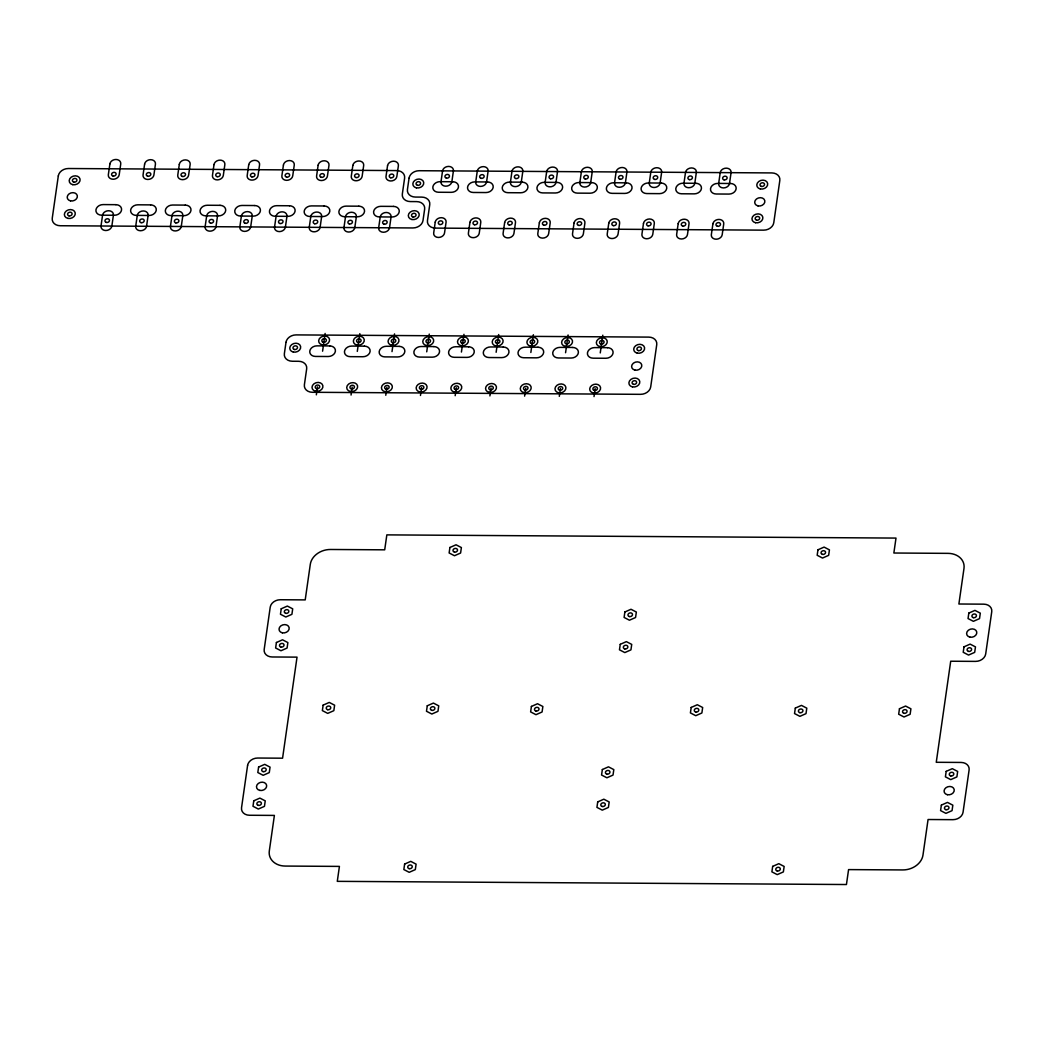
<?xml version="1.0" encoding="UTF-8"?>
<svg xmlns="http://www.w3.org/2000/svg" width="1044" height="1044" viewBox="0 0 1044 1044"><rect width="100%" height="100%" fill="white"/><g stroke="black" fill="none" stroke-linecap="round" stroke-linejoin="round"><path stroke-width="1.5" d="M316.345 394.828L317.48 386.893M322.583 351.189L325.128 333.441M351.058 395.05L352.193 387.115M357.296 351.397L359.828 333.662M385.771 395.271L386.906 387.337M392.009 351.619L394.541 333.884M420.471 395.48L421.606 387.559M426.722 351.841L429.254 334.093M455.184 395.702L456.319 387.768M461.422 352.05L463.967 334.315M489.897 395.924L491.032 387.99M496.135 352.272L498.68 334.537M524.61 396.133L525.745 388.211M530.848 352.494L533.38 334.746M559.31 396.355L560.445 388.42M565.561 352.715L568.093 334.967M594.023 396.576L595.158 388.642M600.261 352.924L602.806 335.189M58.307 175.927L52.252 218.222A9.2 7.334 -14.5 0 0 60.226 225.739L412.902 227.957A9.2 7.334 -14.5 0 0 423.003 220.545L424.647 209.126A9.2 7.334 -14.5 0 0 416.673 201.609L410.292 201.57A9.2 7.334 -14.5 0 1 402.332 194.04L404.615 178.093A9.2 7.334 -14.5 0 0 396.655 170.577L68.408 168.515A9.2 7.334 -14.5 0 0 58.307 175.927M102.56 215.181L101.02 226A5.52 4.398 -14.5 0 0 105.796 230.515A5.52 4.398 -14.5 0 0 111.852 226.065L113.404 215.247A5.52 4.398 -14.5 0 0 108.628 210.731A5.52 4.398 -14.5 0 0 102.56 215.181M109.894 163.908L108.341 174.726A5.52 4.398 -14.5 0 0 113.13 179.242A5.52 4.398 -14.5 0 0 119.186 174.792L120.739 163.986A5.52 4.398 -14.5 0 0 115.949 159.471A5.52 4.398 -14.5 0 0 109.894 163.908M137.273 215.403L135.72 226.209A5.52 4.398 -14.5 0 0 140.496 230.737A5.52 4.398 -14.5 0 0 146.565 226.287L148.104 215.469A5.52 4.398 -14.5 0 0 143.328 210.953A5.52 4.398 -14.5 0 0 137.273 215.403M144.607 164.13L143.054 174.948A5.52 4.398 -14.5 0 0 147.83 179.464A5.52 4.398 -14.5 0 0 153.899 175.014L155.439 164.195A5.52 4.398 -14.5 0 0 150.662 159.68A5.52 4.398 -14.5 0 0 144.607 164.13M171.973 215.625L170.433 226.431A5.52 4.398 -14.5 0 0 175.209 230.946A5.52 4.398 -14.5 0 0 181.264 226.496L182.817 215.69A5.52 4.398 -14.5 0 0 178.041 211.175A5.52 4.398 -14.5 0 0 171.973 215.625M179.307 164.352L177.767 175.157A5.52 4.398 -14.5 0 0 182.543 179.672A5.52 4.398 -14.5 0 0 188.599 175.235L190.152 164.417A5.52 4.398 -14.5 0 0 185.362 159.902A5.52 4.398 -14.5 0 0 179.307 164.352M206.686 215.834L205.133 226.652A5.52 4.398 -14.5 0 0 209.922 231.168A5.52 4.398 -14.5 0 0 215.977 226.718L217.517 215.899A5.52 4.398 -14.5 0 0 212.741 211.384A5.52 4.398 -14.5 0 0 206.686 215.834M214.02 164.56L212.467 175.379A5.52 4.398 -14.5 0 0 217.243 179.894A5.52 4.398 -14.5 0 0 223.312 175.444L224.852 164.639A5.52 4.398 -14.5 0 0 220.075 160.124A5.52 4.398 -14.5 0 0 214.02 164.56M241.386 216.056L239.846 226.874A5.52 4.398 -14.5 0 0 244.622 231.39A5.52 4.398 -14.5 0 0 250.677 226.94L252.23 216.121A5.52 4.398 -14.5 0 0 247.454 211.606A5.52 4.398 -14.5 0 0 241.386 216.056M248.72 164.782L247.18 175.601A5.52 4.398 -14.5 0 0 251.956 180.116A5.52 4.398 -14.5 0 0 258.012 175.666L259.565 164.848A5.52 4.398 -14.5 0 0 254.788 160.332A5.52 4.398 -14.5 0 0 248.72 164.782M276.099 216.278L274.546 227.083A5.52 4.398 -14.5 0 0 279.335 231.598A5.52 4.398 -14.5 0 0 285.39 227.148L286.943 216.343A5.52 4.398 -14.5 0 0 282.154 211.828A5.52 4.398 -14.5 0 0 276.099 216.278M283.433 165.004L281.88 175.81A5.52 4.398 -14.5 0 0 286.656 180.325A5.52 4.398 -14.5 0 0 292.725 175.888L294.264 165.069A5.52 4.398 -14.5 0 0 289.488 160.554A5.52 4.398 -14.5 0 0 283.433 165.004M285.991 342.315L284.359 353.72A9.2 7.334 -14.5 0 0 292.333 361.25L298.701 361.289A9.2 7.334 -14.5 0 1 306.675 368.806L304.391 384.753A9.2 7.334 -14.5 0 0 312.352 392.283L640.598 394.332A9.2 7.334 -14.5 0 0 650.699 386.919L656.741 344.637A9.2 7.334 -14.5 0 0 648.781 337.108L296.091 334.902A9.2 7.334 -14.5 0 0 285.991 342.315M310.799 216.486L309.259 227.305A5.52 4.398 -14.5 0 0 314.035 231.82A5.52 4.398 -14.5 0 0 320.103 227.37L321.643 216.552A5.52 4.398 -14.5 0 0 316.867 212.036A5.52 4.398 -14.5 0 0 310.799 216.486M318.133 165.213L316.593 176.031A5.52 4.398 -14.5 0 0 321.369 180.547A5.52 4.398 -14.5 0 0 327.424 176.097L328.977 165.291A5.52 4.398 -14.5 0 0 324.201 160.776A5.52 4.398 -14.5 0 0 318.133 165.213M247.585 765.448L241.542 807.73A9.2 7.334 -14.5 0 0 249.503 815.26L274.389 815.416L269.3 851.017A18.4 14.681 -14.5 0 0 285.221 866.063L339.417 866.403L337.29 881.345L846.436 884.529L848.576 869.6L902.773 869.939A18.4 14.681 -14.5 0 0 922.974 855.114L928.064 819.514L952.95 819.67A9.2 7.334 -14.5 0 0 963.051 812.258L969.106 769.976A9.2 7.334 -14.5 0 0 961.132 762.446L936.259 762.29L950.706 661.23L975.592 661.387A9.2 7.334 -14.5 0 0 985.693 653.975L991.748 611.68A9.2 7.334 -14.5 0 0 983.774 604.163L958.888 604.006L963.99 568.406A18.4 14.681 -14.5 0 0 948.056 553.359L893.86 553.02L896 538.078L386.841 534.88L384.701 549.823L330.504 549.483A18.4 14.681 -14.5 0 0 310.303 564.308L305.213 599.895L280.327 599.739A9.2 7.334 -14.5 0 0 270.226 607.151L264.184 649.446A9.2 7.334 -14.5 0 0 272.145 656.976L297.031 657.133L282.572 758.192L257.685 758.035A9.2 7.334 -14.5 0 0 247.585 765.448M253.77 800.8L252.987 806.268L258.325 809.048L264.458 806.346L265.241 800.865L259.891 798.099L253.77 800.8M258.599 767.053L257.816 772.534L263.153 775.3L269.274 772.599L270.057 767.131L264.719 764.352L258.599 767.053M276.412 642.504L275.629 647.985L280.966 650.751L287.087 648.05L287.87 642.582L282.532 639.802L276.412 642.504M281.241 608.769L280.458 614.237L285.795 617.017L291.915 614.316L292.698 608.835L287.361 606.068L281.241 608.769M345.512 216.708L343.972 227.527A5.52 4.398 -14.5 0 0 348.748 232.042A5.52 4.398 -14.5 0 0 354.803 227.592L356.356 216.774A5.52 4.398 -14.5 0 0 351.567 212.258A5.52 4.398 -14.5 0 0 345.512 216.708M352.846 165.435L351.293 176.253A5.52 4.398 -14.5 0 0 356.069 180.769A5.52 4.398 -14.5 0 0 362.137 176.319L363.677 165.5A5.52 4.398 -14.5 0 0 358.901 160.985A5.52 4.398 -14.5 0 0 352.846 165.435M380.225 216.93L378.672 227.736A5.52 4.398 -14.5 0 0 383.448 232.251A5.52 4.398 -14.5 0 0 389.516 227.801L391.056 216.995A5.52 4.398 -14.5 0 0 386.28 212.48A5.52 4.398 -14.5 0 0 380.225 216.93M387.546 165.657L386.006 176.462A5.52 4.398 -14.5 0 0 390.782 180.977A5.52 4.398 -14.5 0 0 396.837 176.54L398.39 165.722A5.52 4.398 -14.5 0 0 393.614 161.207A5.52 4.398 -14.5 0 0 387.546 165.657M323.144 705.131L322.361 710.599L327.699 713.378L333.832 710.677L334.615 705.196L329.265 702.429L323.144 705.131M409.065 178.132L407.434 189.538A9.2 7.334 -14.5 0 0 415.395 197.068L421.776 197.107A9.2 7.334 -14.5 0 1 429.75 204.624L427.466 220.571A9.2 7.334 -14.5 0 0 435.426 228.101L763.673 230.15A9.2 7.334 -14.5 0 0 773.774 222.737L779.816 180.455A9.2 7.334 -14.5 0 0 771.855 172.926L419.166 170.72A9.2 7.334 -14.5 0 0 409.065 178.132M435.231 222.137L433.691 232.942A5.52 4.398 -14.5 0 0 438.467 237.458A5.52 4.398 -14.5 0 0 444.522 233.008L446.075 222.202A5.52 4.398 -14.5 0 0 441.299 217.687A5.52 4.398 -14.5 0 0 435.231 222.137M442.565 170.864L441.012 181.669A5.52 4.398 -14.5 0 0 445.801 186.184A5.52 4.398 -14.5 0 0 451.856 181.747L453.409 170.929A5.52 4.398 -14.5 0 0 448.62 166.414A5.52 4.398 -14.5 0 0 442.565 170.864M469.944 222.346L468.391 233.164A5.52 4.398 -14.5 0 0 473.167 237.68A5.52 4.398 -14.5 0 0 479.235 233.23L480.775 222.411A5.52 4.398 -14.5 0 0 475.999 217.896A5.52 4.398 -14.5 0 0 469.944 222.346M477.278 171.072L475.725 181.891A5.52 4.398 -14.5 0 0 480.501 186.406A5.52 4.398 -14.5 0 0 486.569 181.956L488.109 171.151A5.52 4.398 -14.5 0 0 483.333 166.635A5.52 4.398 -14.5 0 0 477.278 171.072M404.628 864.067L403.845 869.548L409.196 872.314L415.316 869.613L416.099 864.145L410.762 861.365L404.628 864.067M427.27 705.783L426.487 711.251L431.838 714.031L437.958 711.329L438.741 705.848L433.404 703.082L427.27 705.783M449.912 547.487L449.129 552.968L454.479 555.734L460.6 553.033L461.383 547.565L456.045 544.785L449.912 547.487M504.643 222.568L503.104 233.386A5.52 4.398 -14.5 0 0 507.88 237.901A5.52 4.398 -14.5 0 0 513.935 233.451L515.488 222.633A5.52 4.398 -14.5 0 0 510.712 218.118A5.52 4.398 -14.5 0 0 504.643 222.568M511.978 171.294L510.438 182.113A5.52 4.398 -14.5 0 0 515.214 186.628A5.52 4.398 -14.5 0 0 521.269 182.178L522.822 171.36A5.52 4.398 -14.5 0 0 518.046 166.844A5.52 4.398 -14.5 0 0 511.978 171.294M539.356 222.79L537.804 233.595A5.52 4.398 -14.5 0 0 542.593 238.11A5.52 4.398 -14.5 0 0 548.648 233.66L550.201 222.855A5.52 4.398 -14.5 0 0 545.412 218.34A5.52 4.398 -14.5 0 0 539.356 222.79M546.691 171.516L545.138 182.322A5.52 4.398 -14.5 0 0 549.914 186.837A5.52 4.398 -14.5 0 0 555.982 182.4L557.522 171.581A5.52 4.398 -14.5 0 0 552.746 167.066A5.52 4.398 -14.5 0 0 546.691 171.516M574.056 222.998L572.517 233.817A5.52 4.398 -14.5 0 0 577.293 238.332A5.52 4.398 -14.5 0 0 583.361 233.882L584.901 223.077A5.52 4.398 -14.5 0 0 580.125 218.548A5.52 4.398 -14.5 0 0 574.056 222.998M581.391 171.725L579.851 182.543A5.52 4.398 -14.5 0 0 584.627 187.059A5.52 4.398 -14.5 0 0 590.682 182.609L592.235 171.803A5.52 4.398 -14.5 0 0 587.459 167.288A5.52 4.398 -14.5 0 0 581.391 171.725M531.409 706.436L530.626 711.904L535.963 714.683L542.084 711.982L542.867 706.501L537.529 703.734L531.409 706.436M608.769 223.22L607.216 234.039A5.52 4.398 -14.5 0 0 612.006 238.554A5.52 4.398 -14.5 0 0 618.061 234.104L619.614 223.285A5.52 4.398 -14.5 0 0 614.825 218.77A5.52 4.398 -14.5 0 0 608.769 223.22M616.104 171.947L614.551 182.765A5.52 4.398 -14.5 0 0 619.327 187.281A5.52 4.398 -14.5 0 0 625.395 182.83L626.935 172.012A5.52 4.398 -14.5 0 0 622.159 167.497A5.52 4.398 -14.5 0 0 616.104 171.947M643.482 223.442L641.929 234.248A5.52 4.398 -14.5 0 0 646.706 238.763A5.52 4.398 -14.5 0 0 652.774 234.326L654.314 223.507A5.52 4.398 -14.5 0 0 649.538 218.992A5.52 4.398 -14.5 0 0 643.482 223.442M650.803 172.169L649.264 182.987A5.52 4.398 -14.5 0 0 654.04 187.502A5.52 4.398 -14.5 0 0 660.095 183.052L661.648 172.234A5.52 4.398 -14.5 0 0 656.872 167.719A5.52 4.398 -14.5 0 0 650.803 172.169M678.182 223.651L676.642 234.469A5.52 4.398 -14.5 0 0 681.419 238.985A5.52 4.398 -14.5 0 0 687.474 234.535L689.027 223.729A5.52 4.398 -14.5 0 0 684.238 219.214A5.52 4.398 -14.5 0 0 678.182 223.651M685.516 172.39L683.964 183.196A5.52 4.398 -14.5 0 0 688.74 187.711A5.52 4.398 -14.5 0 0 694.808 183.261L696.348 172.456A5.52 4.398 -14.5 0 0 691.572 167.94A5.52 4.398 -14.5 0 0 685.516 172.39M597.716 801.896L596.933 807.377L602.271 810.144L608.404 807.443L609.187 801.975L603.837 799.195L597.716 801.896M602.349 769.532L601.566 775.013L606.903 777.78L613.024 775.079L613.807 769.611L608.469 766.831L602.349 769.532M620.253 644.331L619.47 649.812L624.808 652.578L630.941 649.877L631.724 644.409L626.374 641.629L620.253 644.331M624.886 611.967L624.103 617.448L629.441 620.214L635.561 617.513L636.344 612.045L631.007 609.265L624.886 611.967M712.895 223.873L711.342 234.691A5.52 4.398 -14.5 0 0 716.119 239.207A5.52 4.398 -14.5 0 0 722.187 234.756L723.727 223.938A5.52 4.398 -14.5 0 0 718.951 219.423A5.52 4.398 -14.5 0 0 712.895 223.873M720.216 172.599L718.677 183.418A5.52 4.398 -14.5 0 0 723.453 187.933A5.52 4.398 -14.5 0 0 729.508 183.483L731.061 172.665A5.52 4.398 -14.5 0 0 726.285 168.149A5.52 4.398 -14.5 0 0 720.216 172.599M691.193 707.441L690.41 712.908L695.748 715.688L701.881 712.987L702.664 707.506L697.314 704.739L691.193 707.441M772.677 866.376L771.894 871.857L777.245 874.624L783.365 871.923L784.148 866.455L778.811 863.675L772.677 866.376M795.319 708.093L794.536 713.561L799.887 716.341L806.007 713.639L806.79 708.158L801.453 705.392L795.319 708.093M817.961 549.797L817.178 555.277L822.528 558.044L828.649 555.343L829.432 549.875L824.094 547.095L817.961 549.797M899.458 708.745L898.675 714.213L904.013 716.993L910.133 714.292L910.916 708.811L905.579 706.044L899.458 708.745M941.362 805.107L940.579 810.588L945.916 813.354L952.05 810.653L952.833 805.185L947.482 802.405L941.362 805.107M946.19 771.372L945.407 776.84L950.745 779.62L956.878 776.919L957.661 771.438L952.311 768.671L946.19 771.372M964.004 646.823L963.221 652.291L968.558 655.071L974.691 652.369L975.474 646.888L970.124 644.122L964.004 646.823M968.832 613.076L968.049 618.557L973.386 621.324L979.52 618.622L980.303 613.154L974.952 610.375L968.832 613.076M452.809 181.747L440.007 181.669A6.525 5.207 -14.5 0 0 432.855 186.915A6.525 5.207 -14.5 0 0 438.493 192.253L451.295 192.331A6.525 5.207 -14.5 0 0 458.46 187.085A6.525 5.207 -14.5 0 0 452.809 181.747M487.522 181.969L474.72 181.891A6.525 5.207 -14.5 0 0 467.568 187.137A6.525 5.207 -14.5 0 0 473.206 192.474L486.008 192.553A6.525 5.207 -14.5 0 0 493.173 187.294A6.525 5.207 -14.5 0 0 487.522 181.969M522.235 182.178L509.433 182.1A6.525 5.207 -14.5 0 0 502.268 187.359A6.525 5.207 -14.5 0 0 507.919 192.696L520.721 192.775A6.525 5.207 -14.5 0 0 527.886 187.515A6.525 5.207 -14.5 0 0 522.235 182.178M556.948 182.4L544.146 182.322A6.525 5.207 -14.5 0 0 536.981 187.581A6.525 5.207 -14.5 0 0 542.632 192.905L555.434 192.983A6.525 5.207 -14.5 0 0 562.586 187.737A6.525 5.207 -14.5 0 0 556.948 182.4M591.661 182.622L578.859 182.543A6.525 5.207 -14.5 0 0 571.694 187.79A6.525 5.207 -14.5 0 0 577.345 193.127L590.147 193.205A6.525 5.207 -14.5 0 0 597.298 187.959A6.525 5.207 -14.5 0 0 591.661 182.622M626.361 182.844L613.559 182.752A6.525 5.207 -14.5 0 0 606.407 188.011A6.525 5.207 -14.5 0 0 612.045 193.349L624.847 193.427A6.525 5.207 -14.5 0 0 632.011 188.168A6.525 5.207 -14.5 0 0 626.361 182.844M661.074 183.052L648.272 182.974A6.525 5.207 -14.5 0 0 641.12 188.233A6.525 5.207 -14.5 0 0 646.758 193.558L659.56 193.636A6.525 5.207 -14.5 0 0 666.724 188.39A6.525 5.207 -14.5 0 0 661.074 183.052M695.787 183.274L682.985 183.196A6.525 5.207 -14.5 0 0 675.82 188.442A6.525 5.207 -14.5 0 0 681.471 193.779L694.273 193.858A6.525 5.207 -14.5 0 0 701.424 188.612A6.525 5.207 -14.5 0 0 695.787 183.274M730.5 183.496L717.698 183.405A6.525 5.207 -14.5 0 0 710.533 188.664A6.525 5.207 -14.5 0 0 716.184 194.001L728.986 194.08A6.525 5.207 -14.5 0 0 736.137 188.82A6.525 5.207 -14.5 0 0 730.5 183.496M115.897 204.676L103.095 204.585A6.525 5.207 -14.5 0 0 95.944 209.844A6.525 5.207 -14.5 0 0 101.581 215.181L114.383 215.26A6.525 5.207 -14.5 0 0 121.548 210.001A6.525 5.207 -14.5 0 0 115.897 204.676M150.61 204.885L137.808 204.807A6.525 5.207 -14.5 0 0 130.644 210.066A6.525 5.207 -14.5 0 0 136.294 215.39L149.096 215.482A6.525 5.207 -14.5 0 0 156.248 210.222A6.525 5.207 -14.5 0 0 150.61 204.885M185.323 205.107L172.521 205.029A6.525 5.207 -14.5 0 0 165.357 210.275A6.525 5.207 -14.5 0 0 171.007 215.612L183.809 215.69A6.525 5.207 -14.5 0 0 190.961 210.444A6.525 5.207 -14.5 0 0 185.323 205.107M220.023 205.329L207.221 205.25A6.525 5.207 -14.5 0 0 200.07 210.496A6.525 5.207 -14.5 0 0 205.707 215.834L218.509 215.912A6.525 5.207 -14.5 0 0 225.674 210.653A6.525 5.207 -14.5 0 0 220.023 205.329M254.736 205.537L241.934 205.459A6.525 5.207 -14.5 0 0 234.783 210.718A6.525 5.207 -14.5 0 0 240.42 216.043L253.222 216.134A6.525 5.207 -14.5 0 0 260.387 210.875A6.525 5.207 -14.5 0 0 254.736 205.537M289.449 205.759L276.647 205.681A6.525 5.207 -14.5 0 0 269.482 210.927A6.525 5.207 -14.5 0 0 275.133 216.265L287.935 216.343A6.525 5.207 -14.5 0 0 295.087 211.097A6.525 5.207 -14.5 0 0 289.449 205.759M324.162 205.981L311.36 205.903A6.525 5.207 -14.5 0 0 304.195 211.149A6.525 5.207 -14.5 0 0 309.846 216.486L322.648 216.565A6.525 5.207 -14.5 0 0 329.8 211.306A6.525 5.207 -14.5 0 0 324.162 205.981M358.862 206.19L346.06 206.112A6.525 5.207 -14.5 0 0 338.908 211.371A6.525 5.207 -14.5 0 0 344.546 216.695L357.348 216.787A6.525 5.207 -14.5 0 0 364.513 211.527A6.525 5.207 -14.5 0 0 358.862 206.19M393.575 206.412L380.773 206.334A6.525 5.207 -14.5 0 0 373.621 211.58A6.525 5.207 -14.5 0 0 379.259 216.917L392.061 216.995A6.525 5.207 -14.5 0 0 399.226 211.749A6.525 5.207 -14.5 0 0 393.575 206.412M329.747 345.929L316.945 345.851A6.525 5.207 -14.5 0 0 309.781 351.11A6.525 5.207 -14.5 0 0 315.432 356.435L328.234 356.513A6.525 5.207 -14.5 0 0 335.385 351.267A6.525 5.207 -14.5 0 0 329.747 345.929M364.46 346.151L351.645 346.073A6.525 5.207 -14.5 0 0 344.494 351.319A6.525 5.207 -14.5 0 0 350.132 356.656L362.934 356.735A6.525 5.207 -14.5 0 0 370.098 351.489A6.525 5.207 -14.5 0 0 364.46 346.151M399.16 346.373L386.358 346.282A6.525 5.207 -14.5 0 0 379.207 351.541A6.525 5.207 -14.5 0 0 384.844 356.878L397.647 356.957A6.525 5.207 -14.5 0 0 404.811 351.697A6.525 5.207 -14.5 0 0 399.16 346.373M433.873 346.582L421.071 346.504A6.525 5.207 -14.5 0 0 413.907 351.763A6.525 5.207 -14.5 0 0 419.558 357.087L432.36 357.165A6.525 5.207 -14.5 0 0 439.524 351.919A6.525 5.207 -14.5 0 0 433.873 346.582M468.586 346.804L455.784 346.725A6.525 5.207 -14.5 0 0 448.62 351.972A6.525 5.207 -14.5 0 0 454.271 357.309L467.073 357.387A6.525 5.207 -14.5 0 0 474.224 352.141A6.525 5.207 -14.5 0 0 468.586 346.804M503.299 347.026L490.497 346.947A6.525 5.207 -14.5 0 0 483.333 352.193A6.525 5.207 -14.5 0 0 488.983 357.531L501.786 357.609A6.525 5.207 -14.5 0 0 508.937 352.35A6.525 5.207 -14.5 0 0 503.299 347.026M537.999 347.234L525.197 347.156A6.525 5.207 -14.5 0 0 518.046 352.415A6.525 5.207 -14.5 0 0 523.683 357.74L536.486 357.831A6.525 5.207 -14.5 0 0 543.65 352.572A6.525 5.207 -14.5 0 0 537.999 347.234M572.712 347.456L559.91 347.378A6.525 5.207 -14.5 0 0 552.759 352.624A6.525 5.207 -14.5 0 0 558.396 357.962L571.198 358.04A6.525 5.207 -14.5 0 0 578.363 352.794A6.525 5.207 -14.5 0 0 572.712 347.456M607.425 347.678L594.623 347.6A6.525 5.207 -14.5 0 0 587.459 352.846A6.525 5.207 -14.5 0 0 593.109 358.183L605.911 358.262A6.525 5.207 -14.5 0 0 613.063 353.002A6.525 5.207 -14.5 0 0 607.425 347.678M294.434 349.505A2.297 1.84 -14.5 0 0 297.475 347.182A2.297 1.84 -14.5 0 0 293.782 346.399A2.297 1.84 -14.5 0 0 294.434 349.505M293.325 352.05A5.52 4.398 -14.5 0 0 300.607 346.464A5.52 4.398 -14.5 0 0 291.746 344.585A5.52 4.398 -14.5 0 0 293.325 352.05M637.271 353.146A5.52 4.398 -14.5 0 0 644.553 347.574A5.52 4.398 -14.5 0 0 635.692 345.681A5.52 4.398 -14.5 0 0 637.271 353.146M632.455 386.893A5.52 4.398 -14.5 0 0 639.737 381.321A5.52 4.398 -14.5 0 0 630.876 379.429A5.52 4.398 -14.5 0 0 632.455 386.893M633.564 384.362A2.297 1.84 -14.5 0 0 636.592 382.039A2.297 1.84 -14.5 0 0 632.899 381.243A2.297 1.84 -14.5 0 0 633.564 384.362M601.005 344.037A2.297 1.84 -14.5 0 0 604.032 341.714A2.297 1.84 -14.5 0 0 600.352 340.931A2.297 1.84 -14.5 0 0 601.005 344.037M566.292 343.815A2.297 1.84 -14.5 0 0 569.332 341.492A2.297 1.84 -14.5 0 0 565.639 340.709A2.297 1.84 -14.5 0 0 566.292 343.815M531.579 343.606A2.297 1.84 -14.5 0 0 534.619 341.284A2.297 1.84 -14.5 0 0 530.926 340.488A2.297 1.84 -14.5 0 0 531.579 343.606M496.879 343.385A2.297 1.84 -14.5 0 0 499.906 341.062A2.297 1.84 -14.5 0 0 496.213 340.279A2.297 1.84 -14.5 0 0 496.879 343.385M462.166 343.163A2.297 1.84 -14.5 0 0 465.193 340.84A2.297 1.84 -14.5 0 0 461.5 340.057A2.297 1.84 -14.5 0 0 462.166 343.163M427.453 342.954A2.297 1.84 -14.5 0 0 430.493 340.631A2.297 1.84 -14.5 0 0 426.8 339.835A2.297 1.84 -14.5 0 0 427.453 342.954M392.74 342.732A2.297 1.84 -14.5 0 0 395.78 340.409A2.297 1.84 -14.5 0 0 392.087 339.626A2.297 1.84 -14.5 0 0 392.74 342.732M358.04 342.51A2.297 1.84 -14.5 0 0 361.067 340.187A2.297 1.84 -14.5 0 0 357.374 339.404A2.297 1.84 -14.5 0 0 358.04 342.51M323.327 342.301A2.297 1.84 -14.5 0 0 326.354 339.979A2.297 1.84 -14.5 0 0 322.661 339.183A2.297 1.84 -14.5 0 0 323.327 342.301M599.895 346.569A5.52 4.398 -14.5 0 0 607.177 340.997A5.52 4.398 -14.5 0 0 598.316 339.104A5.52 4.398 -14.5 0 0 599.895 346.569M565.182 346.36A5.52 4.398 -14.5 0 0 572.464 340.775A5.52 4.398 -14.5 0 0 563.603 338.895A5.52 4.398 -14.5 0 0 565.182 346.36M530.469 346.138A5.52 4.398 -14.5 0 0 537.751 340.566A5.52 4.398 -14.5 0 0 528.89 338.674A5.52 4.398 -14.5 0 0 530.469 346.138M495.769 345.916A5.52 4.398 -14.5 0 0 503.051 340.344A5.52 4.398 -14.5 0 0 494.19 338.452A5.52 4.398 -14.5 0 0 495.769 345.916M461.056 345.708A5.52 4.398 -14.5 0 0 468.338 340.122A5.52 4.398 -14.5 0 0 459.477 338.243A5.52 4.398 -14.5 0 0 461.056 345.708M426.343 345.486A5.52 4.398 -14.5 0 0 433.625 339.913A5.52 4.398 -14.5 0 0 424.764 338.021A5.52 4.398 -14.5 0 0 426.343 345.486M391.63 345.264A5.52 4.398 -14.5 0 0 398.912 339.692A5.52 4.398 -14.5 0 0 390.051 337.799A5.52 4.398 -14.5 0 0 391.63 345.264M356.931 345.055A5.52 4.398 -14.5 0 0 364.212 339.47A5.52 4.398 -14.5 0 0 355.351 337.59A5.52 4.398 -14.5 0 0 356.931 345.055M322.218 344.833A5.52 4.398 -14.5 0 0 329.499 339.261A5.52 4.398 -14.5 0 0 320.638 337.369A5.52 4.398 -14.5 0 0 322.218 344.833M638.38 350.614A2.297 1.84 -14.5 0 0 641.421 348.291A2.297 1.84 -14.5 0 0 637.727 347.508A2.297 1.84 -14.5 0 0 638.38 350.614M558.553 392.766A5.52 4.398 -14.5 0 0 565.835 387.193A5.52 4.398 -14.5 0 0 556.974 385.301A5.52 4.398 -14.5 0 0 558.553 392.766M315.575 391.252A5.52 4.398 -14.5 0 0 322.857 385.667A5.52 4.398 -14.5 0 0 313.996 383.787A5.52 4.398 -14.5 0 0 315.575 391.252M350.288 391.461A5.52 4.398 -14.5 0 0 357.57 385.888A5.52 4.398 -14.5 0 0 348.709 383.996A5.52 4.398 -14.5 0 0 350.288 391.461M385.001 391.683A5.52 4.398 -14.5 0 0 392.283 386.11A5.52 4.398 -14.5 0 0 383.422 384.218A5.52 4.398 -14.5 0 0 385.001 391.683M419.714 391.905A5.52 4.398 -14.5 0 0 426.996 386.319A5.52 4.398 -14.5 0 0 418.135 384.44A5.52 4.398 -14.5 0 0 419.714 391.905M454.414 392.113A5.52 4.398 -14.5 0 0 461.696 386.541A5.52 4.398 -14.5 0 0 452.835 384.649A5.52 4.398 -14.5 0 0 454.414 392.113M489.127 392.335A5.52 4.398 -14.5 0 0 496.409 386.763A5.52 4.398 -14.5 0 0 487.548 384.871A5.52 4.398 -14.5 0 0 489.127 392.335M523.84 392.557A5.52 4.398 -14.5 0 0 531.122 386.972A5.52 4.398 -14.5 0 0 522.261 385.092A5.52 4.398 -14.5 0 0 523.84 392.557M593.253 392.988A5.52 4.398 -14.5 0 0 600.535 387.415A5.52 4.398 -14.5 0 0 591.674 385.523A5.52 4.398 -14.5 0 0 593.253 392.988M594.362 390.456A2.297 1.84 -14.5 0 0 597.403 388.133A2.297 1.84 -14.5 0 0 593.71 387.337A2.297 1.84 -14.5 0 0 594.362 390.456M559.662 390.234A2.297 1.84 -14.5 0 0 562.69 387.911A2.297 1.84 -14.5 0 0 558.997 387.128A2.297 1.84 -14.5 0 0 559.662 390.234M524.949 390.012A2.297 1.84 -14.5 0 0 527.977 387.689A2.297 1.84 -14.5 0 0 524.284 386.906A2.297 1.84 -14.5 0 0 524.949 390.012M490.236 389.803A2.297 1.84 -14.5 0 0 493.277 387.481A2.297 1.84 -14.5 0 0 489.584 386.685A2.297 1.84 -14.5 0 0 490.236 389.803M455.523 389.582A2.297 1.84 -14.5 0 0 458.564 387.259A2.297 1.84 -14.5 0 0 454.871 386.476A2.297 1.84 -14.5 0 0 455.523 389.582M420.823 389.36A2.297 1.84 -14.5 0 0 423.851 387.037A2.297 1.84 -14.5 0 0 420.158 386.254A2.297 1.84 -14.5 0 0 420.823 389.36M386.11 389.151A2.297 1.84 -14.5 0 0 389.138 386.828A2.297 1.84 -14.5 0 0 385.445 386.032A2.297 1.84 -14.5 0 0 386.11 389.151M351.397 388.929A2.297 1.84 -14.5 0 0 354.438 386.606A2.297 1.84 -14.5 0 0 350.745 385.823A2.297 1.84 -14.5 0 0 351.397 388.929M316.684 388.707A2.297 1.84 -14.5 0 0 319.725 386.384A2.297 1.84 -14.5 0 0 316.032 385.601A2.297 1.84 -14.5 0 0 316.684 388.707M634.935 370.098A5.155 4.111 -14.5 0 0 641.734 364.891A5.155 4.111 -14.5 0 0 633.46 363.129A5.155 4.111 -14.5 0 0 634.935 370.098M947.391 794.706A5.155 4.111 -14.5 0 0 954.19 789.499A5.155 4.111 -14.5 0 0 945.916 787.737A5.155 4.111 -14.5 0 0 947.391 794.706M259.799 790.399A5.155 4.111 -14.5 0 0 266.598 785.192A5.155 4.111 -14.5 0 0 258.325 783.431A5.155 4.111 -14.5 0 0 259.799 790.399M282.337 632.821A5.155 4.111 -14.5 0 0 289.136 627.627A5.155 4.111 -14.5 0 0 280.862 625.865A5.155 4.111 -14.5 0 0 282.337 632.821M969.928 637.14A5.155 4.111 -14.5 0 0 976.727 631.933A5.155 4.111 -14.5 0 0 968.454 630.171A5.155 4.111 -14.5 0 0 969.928 637.14M602.271 806.49A2.297 1.84 -14.5 0 0 605.298 804.167A2.297 1.84 -14.5 0 0 601.605 803.371A2.297 1.84 -14.5 0 0 602.271 806.49M606.89 774.126A2.297 1.84 -14.5 0 0 609.931 771.803A2.297 1.84 -14.5 0 0 606.238 771.007A2.297 1.84 -14.5 0 0 606.89 774.126M945.955 809.7A2.297 1.84 -14.5 0 0 948.944 807.338A2.297 1.84 -14.5 0 0 945.225 806.607A2.297 1.84 -14.5 0 0 945.955 809.7M950.745 775.953A2.297 1.84 -14.5 0 0 953.772 773.63A2.297 1.84 -14.5 0 0 950.079 772.847A2.297 1.84 -14.5 0 0 950.745 775.953M263.14 771.633A2.297 1.84 -14.5 0 0 266.181 769.311A2.297 1.84 -14.5 0 0 262.488 768.528A2.297 1.84 -14.5 0 0 263.14 771.633M258.286 805.368A2.297 1.84 -14.5 0 0 261.365 803.084A2.297 1.84 -14.5 0 0 257.698 802.249A2.297 1.84 -14.5 0 0 258.286 805.368M285.821 613.35A2.297 1.84 -14.5 0 0 288.81 610.988A2.297 1.84 -14.5 0 0 285.09 610.257A2.297 1.84 -14.5 0 0 285.821 613.35M280.953 647.084A2.297 1.84 -14.5 0 0 283.994 644.761A2.297 1.84 -14.5 0 0 280.301 643.978A2.297 1.84 -14.5 0 0 280.953 647.084M968.558 651.404A2.297 1.84 -14.5 0 0 971.586 649.081A2.297 1.84 -14.5 0 0 967.892 648.298A2.297 1.84 -14.5 0 0 968.558 651.404M973.347 617.656A2.297 1.84 -14.5 0 0 976.414 615.373A2.297 1.84 -14.5 0 0 972.76 614.524A2.297 1.84 -14.5 0 0 973.347 617.656M624.808 648.924A2.297 1.84 -14.5 0 0 627.836 646.601A2.297 1.84 -14.5 0 0 624.142 645.805A2.297 1.84 -14.5 0 0 624.808 648.924M629.428 616.56A2.297 1.84 -14.5 0 0 632.468 614.237A2.297 1.84 -14.5 0 0 628.775 613.441A2.297 1.84 -14.5 0 0 629.428 616.56M777.232 870.97A2.297 1.84 -14.5 0 0 780.273 868.634A2.297 1.84 -14.5 0 0 776.579 867.851A2.297 1.84 -14.5 0 0 777.232 870.97M409.183 868.66A2.297 1.84 -14.5 0 0 412.223 866.337A2.297 1.84 -14.5 0 0 408.53 865.541A2.297 1.84 -14.5 0 0 409.183 868.66M454.466 552.08A2.297 1.84 -14.5 0 0 457.494 549.757A2.297 1.84 -14.5 0 0 453.814 548.961A2.297 1.84 -14.5 0 0 454.466 552.08M822.515 554.39A2.297 1.84 -14.5 0 0 825.543 552.067A2.297 1.84 -14.5 0 0 821.863 551.271A2.297 1.84 -14.5 0 0 822.515 554.39M535.95 711.016A2.297 1.84 -14.5 0 0 538.991 708.693A2.297 1.84 -14.5 0 0 535.298 707.91A2.297 1.84 -14.5 0 0 535.95 711.016M431.824 710.364A2.297 1.84 -14.5 0 0 434.865 708.041A2.297 1.84 -14.5 0 0 431.172 707.258A2.297 1.84 -14.5 0 0 431.824 710.364M327.699 709.711A2.297 1.84 -14.5 0 0 330.726 707.388A2.297 1.84 -14.5 0 0 327.033 706.605A2.297 1.84 -14.5 0 0 327.699 709.711M904 713.326A2.297 1.84 -14.5 0 0 907.04 711.003A2.297 1.84 -14.5 0 0 903.347 710.22A2.297 1.84 -14.5 0 0 904 713.326M799.874 712.674A2.297 1.84 -14.5 0 0 802.914 710.351A2.297 1.84 -14.5 0 0 799.221 709.568A2.297 1.84 -14.5 0 0 799.874 712.674M695.748 712.021A2.297 1.84 -14.5 0 0 698.775 709.698A2.297 1.84 -14.5 0 0 695.082 708.915A2.297 1.84 -14.5 0 0 695.748 712.021M70.522 200.879A5.155 4.111 -14.5 0 0 77.308 195.672A5.155 4.111 -14.5 0 0 69.048 193.91A5.155 4.111 -14.5 0 0 70.522 200.879M390.73 177.767A2.297 1.84 -14.5 0 0 393.771 175.444A2.297 1.84 -14.5 0 0 390.078 174.648A2.297 1.84 -14.5 0 0 390.73 177.767M356.017 177.545A2.297 1.84 -14.5 0 0 359.058 175.222A2.297 1.84 -14.5 0 0 355.365 174.439A2.297 1.84 -14.5 0 0 356.017 177.545M321.317 177.323A2.297 1.84 -14.5 0 0 324.345 175A2.297 1.84 -14.5 0 0 320.652 174.218A2.297 1.84 -14.5 0 0 321.317 177.323M286.604 177.115A2.297 1.84 -14.5 0 0 289.632 174.792A2.297 1.84 -14.5 0 0 285.939 173.996A2.297 1.84 -14.5 0 0 286.604 177.115M251.891 176.893A2.297 1.84 -14.5 0 0 254.932 174.57A2.297 1.84 -14.5 0 0 251.239 173.787A2.297 1.84 -14.5 0 0 251.891 176.893M217.178 176.671A2.297 1.84 -14.5 0 0 220.219 174.348A2.297 1.84 -14.5 0 0 216.526 173.565A2.297 1.84 -14.5 0 0 217.178 176.671M182.478 176.462A2.297 1.84 -14.5 0 0 185.506 174.139A2.297 1.84 -14.5 0 0 181.813 173.343A2.297 1.84 -14.5 0 0 182.478 176.462M147.765 176.24A2.297 1.84 -14.5 0 0 150.793 173.917A2.297 1.84 -14.5 0 0 147.1 173.134A2.297 1.84 -14.5 0 0 147.765 176.24M113.052 176.018A2.297 1.84 -14.5 0 0 116.093 173.695A2.297 1.84 -14.5 0 0 112.4 172.912A2.297 1.84 -14.5 0 0 113.052 176.018M69.034 215.86A2.297 1.84 -14.5 0 0 72.075 213.537A2.297 1.84 -14.5 0 0 68.382 212.754A2.297 1.84 -14.5 0 0 69.034 215.86M384.101 224.173A2.297 1.84 -14.5 0 0 387.128 221.85A2.297 1.84 -14.5 0 0 383.435 221.067A2.297 1.84 -14.5 0 0 384.101 224.173M349.388 223.964A2.297 1.84 -14.5 0 0 352.415 221.641A2.297 1.84 -14.5 0 0 348.735 220.845A2.297 1.84 -14.5 0 0 349.388 223.964M314.675 223.742A2.297 1.84 -14.5 0 0 317.715 221.419A2.297 1.84 -14.5 0 0 314.022 220.636A2.297 1.84 -14.5 0 0 314.675 223.742M279.962 223.52A2.297 1.84 -14.5 0 0 283.002 221.197A2.297 1.84 -14.5 0 0 279.309 220.415A2.297 1.84 -14.5 0 0 279.962 223.52M245.262 223.312A2.297 1.84 -14.5 0 0 248.289 220.989A2.297 1.84 -14.5 0 0 244.596 220.193A2.297 1.84 -14.5 0 0 245.262 223.312M210.549 223.09A2.297 1.84 -14.5 0 0 213.576 220.767A2.297 1.84 -14.5 0 0 209.883 219.984A2.297 1.84 -14.5 0 0 210.549 223.09M175.836 222.868A2.297 1.84 -14.5 0 0 178.876 220.545A2.297 1.84 -14.5 0 0 175.183 219.762A2.297 1.84 -14.5 0 0 175.836 222.868M141.123 222.659A2.297 1.84 -14.5 0 0 144.163 220.323A2.297 1.84 -14.5 0 0 140.47 219.54A2.297 1.84 -14.5 0 0 141.123 222.659M106.423 222.437A2.297 1.84 -14.5 0 0 109.45 220.114A2.297 1.84 -14.5 0 0 105.757 219.331A2.297 1.84 -14.5 0 0 106.423 222.437M73.863 182.113A2.297 1.84 -14.5 0 0 76.891 179.79A2.297 1.84 -14.5 0 0 73.21 179.007A2.297 1.84 -14.5 0 0 73.863 182.113M72.754 184.657A5.52 4.398 -14.5 0 0 80.036 179.072A5.52 4.398 -14.5 0 0 71.175 177.193A5.52 4.398 -14.5 0 0 72.754 184.657M67.925 218.392A5.52 4.398 -14.5 0 0 75.207 212.819A5.52 4.398 -14.5 0 0 66.346 210.927A5.52 4.398 -14.5 0 0 67.925 218.392M411.871 219.501A5.52 4.398 -14.5 0 0 419.153 213.929A5.52 4.398 -14.5 0 0 410.292 212.036A5.52 4.398 -14.5 0 0 411.871 219.501M412.98 216.969A2.297 1.84 -14.5 0 0 416.021 214.646A2.297 1.84 -14.5 0 0 412.328 213.85A2.297 1.84 -14.5 0 0 412.98 216.969M417.509 185.323A2.297 1.84 -14.5 0 0 420.549 183A2.297 1.84 -14.5 0 0 416.856 182.217A2.297 1.84 -14.5 0 0 417.509 185.323M416.399 187.855A5.52 4.398 -14.5 0 0 423.681 182.282A5.52 4.398 -14.5 0 0 414.82 180.39A5.52 4.398 -14.5 0 0 416.399 187.855M760.345 188.964A5.52 4.398 -14.5 0 0 767.627 183.392A5.52 4.398 -14.5 0 0 758.766 181.499A5.52 4.398 -14.5 0 0 760.345 188.964M755.517 222.711A5.52 4.398 -14.5 0 0 762.799 217.126A5.52 4.398 -14.5 0 0 753.938 215.247A5.52 4.398 -14.5 0 0 755.517 222.711M756.626 220.167A2.297 1.84 -14.5 0 0 759.667 217.844A2.297 1.84 -14.5 0 0 755.973 217.061A2.297 1.84 -14.5 0 0 756.626 220.167M724.079 179.855A2.297 1.84 -14.5 0 0 727.107 177.532A2.297 1.84 -14.5 0 0 723.414 176.749A2.297 1.84 -14.5 0 0 724.079 179.855M689.366 179.633A2.297 1.84 -14.5 0 0 692.394 177.31A2.297 1.84 -14.5 0 0 688.701 176.527A2.297 1.84 -14.5 0 0 689.366 179.633M654.653 179.424A2.297 1.84 -14.5 0 0 657.694 177.102A2.297 1.84 -14.5 0 0 654.001 176.305A2.297 1.84 -14.5 0 0 654.653 179.424M619.94 179.203A2.297 1.84 -14.5 0 0 622.981 176.88A2.297 1.84 -14.5 0 0 619.288 176.097A2.297 1.84 -14.5 0 0 619.94 179.203M585.24 178.981A2.297 1.84 -14.5 0 0 588.268 176.658A2.297 1.84 -14.5 0 0 584.575 175.875A2.297 1.84 -14.5 0 0 585.24 178.981M550.527 178.772A2.297 1.84 -14.5 0 0 553.555 176.436A2.297 1.84 -14.5 0 0 549.862 175.653A2.297 1.84 -14.5 0 0 550.527 178.772M515.814 178.55A2.297 1.84 -14.5 0 0 518.855 176.227A2.297 1.84 -14.5 0 0 515.162 175.444A2.297 1.84 -14.5 0 0 515.814 178.55M481.101 178.328A2.297 1.84 -14.5 0 0 484.142 176.005A2.297 1.84 -14.5 0 0 480.449 175.222A2.297 1.84 -14.5 0 0 481.101 178.328M446.401 178.106A2.297 1.84 -14.5 0 0 449.429 175.783A2.297 1.84 -14.5 0 0 445.736 175A2.297 1.84 -14.5 0 0 446.401 178.106M761.454 186.432A2.297 1.84 -14.5 0 0 764.495 184.109A2.297 1.84 -14.5 0 0 760.802 183.326A2.297 1.84 -14.5 0 0 761.454 186.432M717.437 226.274A2.297 1.84 -14.5 0 0 720.477 223.951A2.297 1.84 -14.5 0 0 716.784 223.155A2.297 1.84 -14.5 0 0 717.437 226.274M682.724 226.052A2.297 1.84 -14.5 0 0 685.764 223.729A2.297 1.84 -14.5 0 0 682.071 222.946A2.297 1.84 -14.5 0 0 682.724 226.052M648.024 225.83A2.297 1.84 -14.5 0 0 651.051 223.507A2.297 1.84 -14.5 0 0 647.358 222.724A2.297 1.84 -14.5 0 0 648.024 225.83M613.311 225.621A2.297 1.84 -14.5 0 0 616.338 223.285A2.297 1.84 -14.5 0 0 612.645 222.502A2.297 1.84 -14.5 0 0 613.311 225.621M578.598 225.4A2.297 1.84 -14.5 0 0 581.638 223.077A2.297 1.84 -14.5 0 0 577.945 222.294A2.297 1.84 -14.5 0 0 578.598 225.4M543.885 225.178A2.297 1.84 -14.5 0 0 546.926 222.855A2.297 1.84 -14.5 0 0 543.232 222.072A2.297 1.84 -14.5 0 0 543.885 225.178M509.185 224.956A2.297 1.84 -14.5 0 0 512.212 222.633A2.297 1.84 -14.5 0 0 508.519 221.85A2.297 1.84 -14.5 0 0 509.185 224.956M474.472 224.747A2.297 1.84 -14.5 0 0 477.499 222.424A2.297 1.84 -14.5 0 0 473.806 221.628A2.297 1.84 -14.5 0 0 474.472 224.747M439.759 224.525A2.297 1.84 -14.5 0 0 442.8 222.202A2.297 1.84 -14.5 0 0 439.106 221.419A2.297 1.84 -14.5 0 0 439.759 224.525M758.009 205.903A5.155 4.111 -14.5 0 0 764.808 200.709A5.155 4.111 -14.5 0 0 756.535 198.947A5.155 4.111 -14.5 0 0 758.009 205.903"/></g></svg>
